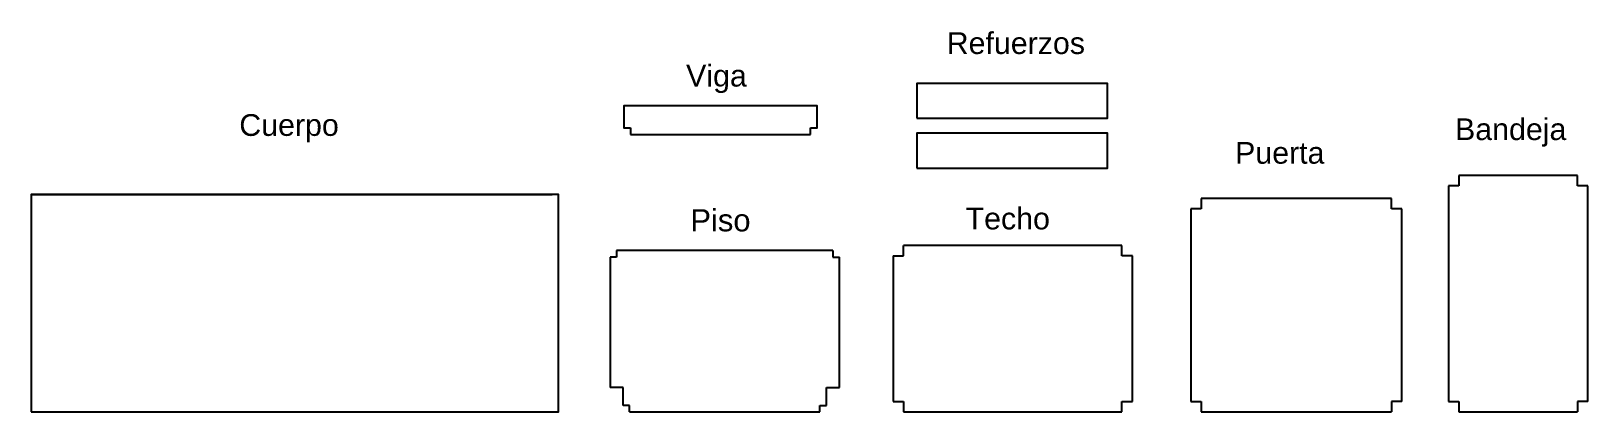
# Model space of a CAD drawing. Header units: millimetres. Extents: x 970 to 4553, y 1978 to 2853.
import ezdxf

# ---------------------------------------------------------------- set-up
doc = ezdxf.new("R2010")
doc.units = ezdxf.units.MM
doc.styles.get("Standard").update_dxf_attribs({"font": 'arial.ttf'})

msp = doc.modelspace()

# ---------------------------------------------------------------- linework, layer by layer
for p, q in [((2349.2, 2630.9), (2349.2, 2615.9)), ((2349.2, 2615.9), (2764.2, 2615.9)), ((2764.2, 2615.9), (2764.2, 2630.9)), ((4256.1, 2521.5), (4256.1, 2497.5)), ((4529.1, 2497.5), (4529.1, 2521.5)), ((970, 2477.5), (985, 2477.5)), ((985, 2477.5), (1002, 2477.5)), ((1002, 2477.5), (1027, 2477.5)), ((1027, 2477.5), (1327, 2477.5)), ((1327, 2477.5), (1827, 2477.5)), ((1827, 2477.5), (2127, 2477.5)), ((2127, 2477.5), (2152, 2477.5)), ((2152, 2477.5), (2169, 2477.5)), ((4256.1, 2497.5), (4232.1, 2497.5)), ((4553.1, 2497.5), (4529.1, 2497.5)), ((3663.2, 2444.5), (3639.2, 2444.5)), ((3663.2, 2468.5), (3663.2, 2444.5)), ((4101.2, 2444.5), (4101.2, 2468.5)), ((4125.2, 2444.5), (4101.2, 2444.5)), ((2317.5, 2333.5), (2302.5, 2333.5)), ((2317.5, 2348.5), (2317.5, 2333.5)), ((2815.5, 2348.5), (2815.5, 2333.5)), ((2815.5, 2333.5), (2830.5, 2333.5)), ((2953.8, 2336.5), (2977.8, 2336.5)), ((2977.8, 2336.5), (2977.8, 2360.5)), ((3480.8, 2336.5), (3480.8, 2360.5)), ((3504.8, 2336.5), (3480.8, 2336.5)), ((2332.5, 2033.5), (2302.5, 2033.5)), ((2332.5, 1992.5), (2332.5, 2033.5)), ((2800.5, 1992.5), (2800.5, 2033.5)), ((2800.5, 2033.5), (2830.5, 2033.5)), ((2347.5, 1992.5), (2332.5, 1992.5)), ((2347.5, 1977.5), (2347.5, 1992.5)), ((2785.5, 1977.5), (2785.5, 1992.5)), ((2785.5, 1992.5), (2800.5, 1992.5)), ((2953.8, 2001.5), (2977.8, 2001.5)), ((2977.8, 2001.5), (2977.8, 1977.5)), ((3480.8, 1977.5), (3480.8, 2001.5)), ((3480.8, 2001.5), (3504.8, 2001.5)), ((3639.2, 2001.5), (3663.2, 2001.5)), ((3663.2, 2001.5), (3663.2, 1977.5)), ((4125.2, 2001.5), (4101.2, 2001.5)), ((4101.2, 2001.5), (4101.2, 1977.5)), ((4232.1, 2001.5), (4256.1, 2001.5)), ((4256.1, 2001.5), (4256.1, 1977.5)), ((4553.1, 2001.5), (4529.1, 2001.5)), ((4529.1, 2001.5), (4529.1, 1977.5))]:
    msp.add_line(p, q)
for points in [[(3008.8, 2653.2), (3447.8, 2653.2), (3447.8, 2733.2), (3008.8, 2733.2)], [(3008.8, 2538.3), (3447.8, 2538.3), (3447.8, 2618.3), (3008.8, 2618.3)], [(970, 1977.5), (2184, 1977.5), (2184, 2477.5), (970, 2477.5)]]:
    msp.add_lwpolyline(points, close=True)
for points in [[(2764.2, 2630.9), (2779.2, 2630.9), (2779.2, 2681.9), (2334.2, 2681.9), (2334.2, 2630.9), (2349.2, 2630.9)], [(4529.1, 2521.5), (4256.1, 2521.5)], [(4232.1, 2497.5), (4232.1, 2001.5)], [(4553.1, 2001.5), (4553.1, 2497.5)], [(3639.2, 2444.5), (3639.2, 2001.5)], [(4101.2, 2468.5), (3663.2, 2468.5)], [(4125.2, 2001.5), (4125.2, 2444.5)], [(2302.5, 2333.5), (2302.5, 2033.5)], [(2815.5, 2348.5), (2317.5, 2348.5)], [(2830.5, 2033.5), (2830.5, 2333.5)], [(2953.8, 2336.5), (2953.8, 2001.5)], [(3480.8, 2360.5), (2977.8, 2360.5)], [(3504.8, 2001.5), (3504.8, 2336.5)], [(2347.5, 1977.5), (2785.5, 1977.5)], [(2977.8, 1977.5), (3480.8, 1977.5)], [(3663.2, 1977.5), (4101.2, 1977.5)], [(4256.1, 1977.5), (4529.1, 1977.5)]]:
    msp.add_lwpolyline(points)

# ---------------------------------------------------------------- texts
at = {"attachment_point": 1}
for s, width, insert, char_height in [('Refuerzos ', 226.964, (3077.3, 2850.8), 50), ('Viga', 271.267, (2477.5, 2775.9), 50), ('Cuerpo', 594.374, (1449.1, 2662.4), 50), ('Bandeja', 415.242, (4247.3, 2652.8), 50), ('Puerta', 282.651, (3741.1, 2598.4), 50), ('Piso', 318.164, (2487.3, 2443.8), 51), ('Techo', 376.155, (3120.8, 2447.3), 50)]:
    msp.add_mtext_dynamic_manual_height_columns(s, width=width, gutter_width=12.5, heights=[0], dxfattribs=dict(at, insert=insert, char_height=char_height))

doc.saveas('drawing.dxf')
